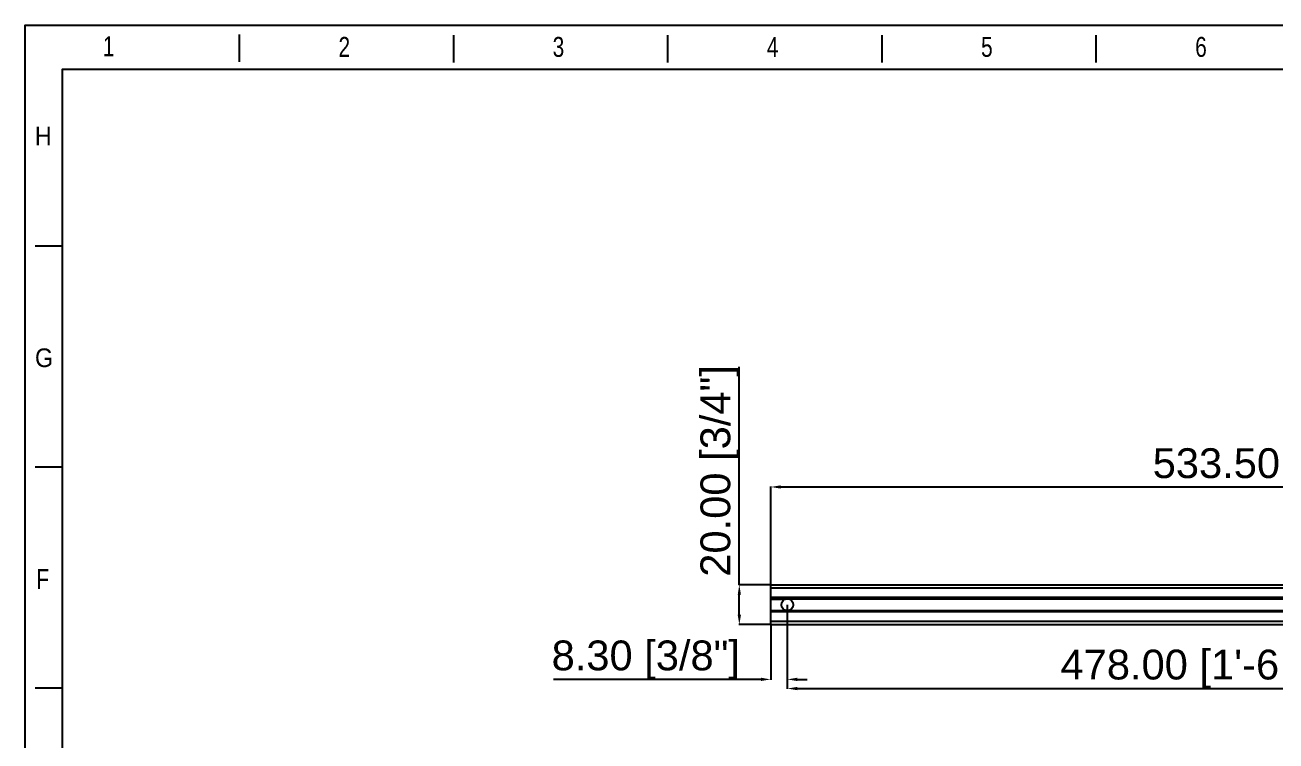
# Model space of a CAD drawing. Header units: millimetres. Extents: x 2185 to 26698, y 9658 to 17427.
# Drawn here: x 12450 to 13080, y 10188 to 10548 of the extents above; entities that cross this region are included whole.
import ezdxf

# ---------------------------------------------------------------- set-up
doc = ezdxf.new("R2010")
doc.units = ezdxf.units.MM
doc.styles.add('CKSTANDARD', font='arial.ttf')
doc.styles.add('Roamns', font='romans.shx')
doc.styles.get("Standard").update_dxf_attribs({"font": 'arial.ttf'})
doc.dimstyles.get("Standard").update_dxf_attribs({"dimtxt": 15, "dimasz": 5, "dimexe": 0.18, "dimexo": 0.0625, "dimgap": 0.09, "dimtad": 1, "dimjust": 1, "dimzin": 0, "dimdsep": 46, "dimtxsty": 'Standard', "dimcen": 0.09, "dimadec": 0, "dimazin": 0, "dimtfac": 1, "dimtofl": 0, "dimtmove": 0, "dimatfit": 3, "dimfxl": 1, "dimtolj": 1, "dimtzin": 0, "dimarcsym": 0})

# ---------------------------------------------------------------- blocks, each defined once
blk = doc.blocks.new('standard template')
for p, q in [((3074, 30739), (3074, 30336)), ((6246, 30728), (6246, 30325)), ((9418, 30728), (9418, 30325)), ((12589, 30728), (12589, 30325)), ((15761, 30728), (15761, 30325)), ((456, 27607), (54, 27607)), ((456, 24334), (54, 24334)), ((456, 21062), (54, 21062))]:
    blk.add_line(p, q)
blk.add_lwpolyline([(37963, 4700), (-97, 4700), (-97, 30879), (37963, 30879)], close=True)
at = {"color": 7}
blk.add_lwpolyline([(456, 6674), (456, 5964), (456, 5254), (456, 30226), (37409, 30226), (37409, 5254)], dxfattribs=at)
at = {"style": 'CKSTANDARD'}
for s, height, width, p in [('1', 295, 0.75, (1055, 30416)), ('2', 295, 0.75, (4545, 30408)), ('3', 295, 0.75, (7716, 30408)), ('4', 295, 0.75, (10888, 30408)), ('5', 295, 0.75, (14060, 30408)), ('6', 295, 0.75, (17231, 30408)), ('H', 276, 0.9, (47, 29097)), ('G', 276, 0.9, (50, 25816)), ('F', 295, 0.75, (69, 22532))]:
    blk.add_text(s, height=height, dxfattribs=dict(at, width=width)).set_placement(p)
at = {"style": 'Roamns'}
for tag, p in [('PAGE_NAME', (27466, 7594)), ('PROJECT_NAME', (27466, 6884)), ('DRAWN_NAME', (27466, 6174)), ('VERSION', (34241, 6174)), ('SELECT_DATA', (27466, 5464)), ('PAGE_NUMBER', (34241, 5464))]:
    blk.add_attdef(tag, p, '', height=285, dxfattribs=at)
blk = doc.blocks.new('*D52')
at = {"color": 0, "lineweight": -2, "transparency": 16777216}
for p, q in [((12809.49, 10266.12), (12809.49, 10375.8)), ((12825.28, 10266.12), (12809.31, 10266.12)), ((12809.49, 10251.12), (12809.49, 10261.12)), ((12825.28, 10246.12), (12809.31, 10246.12))]:
    blk.add_line(p, q, dxfattribs=at)
at = {"color": 0, "transparency": 16777216}
for points in [[(12808.66, 10261.12), (12810.32, 10261.12), (12809.49, 10266.12)], [(12808.66, 10251.12), (12810.32, 10251.12), (12809.49, 10246.12)]]:
    blk.add_solid(points, dxfattribs=at)
at = {"layer": 'Defpoints', "color": 0, "transparency": 16777216}
for p in [(12825.34, 10266.12), (12809.49, 10246.12), (12825.34, 10246.12)]:
    blk.add_point(p, dxfattribs=at)
at = {"color": 0, "transparency": 16777216, "insert": (12799.69, 10323.46), "char_height": 15, "attachment_point": 5, "rotation": 90}
blk.add_mtext('\\A1;20.00 [3/4"]', dxfattribs=at)
blk = doc.blocks.new('*D53')
at = {"color": 0, "lineweight": -2, "transparency": 16777216}
for p, q in [((12825.34, 10266.19), (12825.34, 10315.56)), ((12830.34, 10315.38), (13353.84, 10315.38)), ((13358.84, 10266.19), (13358.84, 10315.56))]:
    blk.add_line(p, q, dxfattribs=at)
at = {"color": 0, "transparency": 16777216}
for points in [[(12830.34, 10316.22), (12830.34, 10314.55), (12825.34, 10315.38)], [(13353.84, 10316.22), (13353.84, 10314.55), (13358.84, 10315.38)]]:
    blk.add_solid(points, dxfattribs=at)
at = {"layer": 'Defpoints', "color": 0, "transparency": 16777216}
for p in [(13358.84, 10315.38), (12825.34, 10266.12), (13358.84, 10266.12)]:
    blk.add_point(p, dxfattribs=at)
at = {"color": 0, "transparency": 16777216, "insert": (13099.48, 10325.09), "char_height": 15, "attachment_point": 5}
blk.add_mtext('\\A1;533.50 [1\'-9"]%%P0.5', dxfattribs=at)
blk = doc.blocks.new('*D54')
at = {"color": 0, "lineweight": -2, "transparency": 16777216}
for p, q in [((12833.64, 10256.06), (12833.64, 10218.4)), ((12825.34, 10246.06), (12825.34, 10218.4)), ((12820.34, 10218.58), (12716.04, 10218.58)), ((12838.64, 10218.58), (12843.64, 10218.58))]:
    blk.add_line(p, q, dxfattribs=at)
at = {"color": 0, "transparency": 16777216}
for points in [[(12820.34, 10219.42), (12820.34, 10217.75), (12825.34, 10218.58)], [(12838.64, 10219.42), (12838.64, 10217.75), (12833.64, 10218.58)]]:
    blk.add_solid(points, dxfattribs=at)
at = {"layer": 'Defpoints', "color": 0, "transparency": 16777216}
for p in [(12833.64, 10256.12), (12825.34, 10246.12), (12825.34, 10218.58)]:
    blk.add_point(p, dxfattribs=at)
at = {"color": 0, "transparency": 16777216, "insert": (12762.43, 10228.38), "char_height": 15, "attachment_point": 5}
blk.add_mtext('\\A1;8.30 [3/8"]', dxfattribs=at)
blk = doc.blocks.new('*D55')
at = {"color": 0, "lineweight": -2, "transparency": 16777216}
for p, q in [((12833.64, 10256.06), (12833.64, 10213.8)), ((13311.64, 10256.06), (13311.64, 10213.8)), ((12838.64, 10213.98), (13306.64, 10213.98))]:
    blk.add_line(p, q, dxfattribs=at)
at = {"color": 0, "transparency": 16777216}
for points in [[(12838.64, 10214.81), (12838.64, 10213.14), (12833.64, 10213.98)], [(13306.64, 10214.81), (13306.64, 10213.14), (13311.64, 10213.98)]]:
    blk.add_solid(points, dxfattribs=at)
at = {"layer": 'Defpoints', "color": 0, "transparency": 16777216}
for p in [(12833.64, 10256.12), (13311.64, 10256.12), (13311.64, 10213.98)]:
    blk.add_point(p, dxfattribs=at)
at = {"color": 0, "transparency": 16777216, "insert": (13070.57, 10223.78), "char_height": 15, "attachment_point": 5}
blk.add_mtext('\\A1;478.00 [1\'-6 7/8"]%%P0.1', dxfattribs=at)

msp = doc.modelspace()

# ---------------------------------------------------------------- linework, layer by layer
at = {"color": 30, "linetype": 'Continuous', "true_color": 0xf26722}
for p, q in [((12825.344, 10246.123), (12825.344, 10266.123)), ((12825.344, 10266.123), (13358.844, 10266.123)), ((12825.344, 10264.623), (13358.844, 10264.623)), ((13358.844, 10259.723), (12825.344, 10259.723)), ((12825.344, 10259.223), (13358.844, 10259.223)), ((12825.344, 10258.963), (12832.676, 10258.963)), ((13310.676, 10258.963), (12834.613, 10258.963)), ((12825.344, 10253.284), (12832.676, 10253.284)), ((12825.344, 10253.023), (13358.844, 10253.023)), ((13358.844, 10252.523), (12825.344, 10252.523)), ((12834.613, 10253.284), (13310.676, 10253.284)), ((13358.844, 10247.623), (12825.344, 10247.623)), ((12825.344, 10246.123), (13358.844, 10246.123))]:
    msp.add_line(p, q, dxfattribs=at)
msp.add_circle((12833.644, 10256.123), 3, dxfattribs=at)

# ---------------------------------------------------------------- block references
at = {"transparency": 33554595, "xscale": 0.03398410215925574, "yscale": 0.03398410215925574, "zscale": 0.03398410215925574}
msp.add_blockref('standard template', (12453.327, 9498.357), dxfattribs=at)

# ---------------------------------------------------------------- dimensions: what is measured, and where the dimension line sits
dim = msp.add_linear_dim(base=(12809.49, 10246.123), p1=(12825.344, 10266.123), p2=(12825.344, 10246.123), angle=90, dimstyle='Standard')
dim.commit()
dim.dimension.update_dxf_attribs({"geometry": '*D52', "text_midpoint": (12799.69, 10323.463)})
for base, p1, p2, text, picture, middle in [((13358.844, 10315.384), (12825.344, 10266.123), (13358.844, 10266.123), '<>%%P0.5', '*D53', (13099.48, 10315.384)), ((13311.644, 10213.977), (12833.644, 10256.123), (13311.644, 10256.123), '<>%%P0.1', '*D55', (13070.568, 10213.977))]:
    dim = msp.add_linear_dim(base=base, p1=p1, p2=p2, text=text, dimstyle='Standard')
    dim.commit()
    dim.dimension.update_dxf_attribs({"geometry": picture, "text_midpoint": middle, "dimtype": 160})
dim = msp.add_linear_dim(base=(12825.344, 10218.584), p1=(12833.644, 10256.123), p2=(12825.344, 10246.123), dimstyle='Standard')
dim.commit()
dim.dimension.update_dxf_attribs({"geometry": '*D54', "text_midpoint": (12762.431, 10218.584), "dimtype": 160})

doc.saveas('drawing.dxf')
